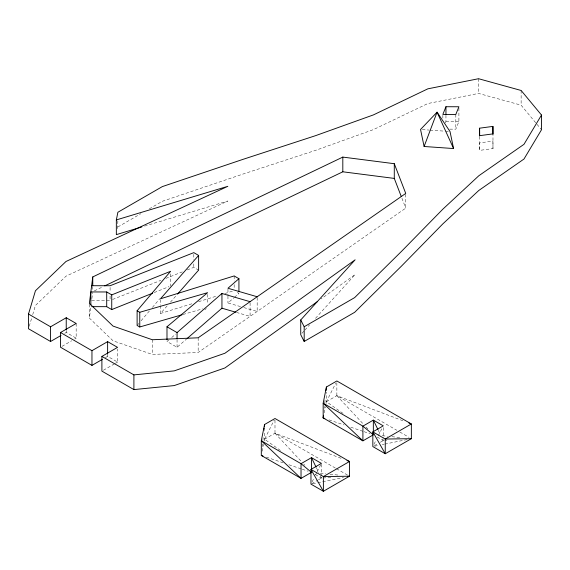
<?xml version="1.0" encoding="UTF-8"?>
<svg xmlns="http://www.w3.org/2000/svg" width="570" height="570" viewBox="0 0 570 570"><rect width="100%" height="100%" fill="white"/><g stroke="black" fill="none" stroke-linecap="round" stroke-linejoin="round"><path stroke-width="0.43" stroke-dasharray="2.85 2.14" d="M262.228 446.616L262.506 443.966M262.877 440.432L263.247 436.898M324.195 408.191L324.38 406.424M324.75 402.89L325.121 399.356M405.74 194.292L405.74 208.128L198.168 352.495L152.318 354.447L113.031 340.789L89.383 318.11L90.908 306.183M91.877 298.58L92.653 292.51M117.541 228.67L117.876 220.918M262.157 451.176L263.525 444.358M264.209 440.945L264.551 430.585M324.202 412.787L325.399 406.816M326.083 403.403L326.425 392.181M29.241 326.247L31.728 317.932M32.718 314.612L35.447 305.463L65.999 276.186L227.822 201.018L144.424 226.169M445.334 122.97L445.954 121.431L445.954 115.375M449.766 129.141L455.815 129.155L458.907 121.467L458.907 107.623M280.433 450.443L264.551 439.235L274.22 420.04M343.026 413.414L326.425 401.693L335.702 383.268M312.125 481.814L314.056 477.974M315.602 474.903L316.763 472.601M317.155 471.832L321.409 463.389M373.998 444.272L375.929 440.439M378.252 435.829L382.121 428.148M137.114 325.456L138.816 323.447M141.089 320.775L149.597 310.743M152.432 307.401L159.814 298.701M160.476 305.712L160.476 313.493L167.516 305.484M170.451 302.15L176.907 294.811M301.915 333.343L304.273 330.735M304.865 330.08L309.596 324.85M315.509 318.317L355.124 274.519L321.131 298.915M169.026 339.777L166.989 341.48L177.056 347.294L186.44 339.121M240.476 306.603L227.957 302.962L233.764 297.896M234.412 297.333L238.93 293.4L236.892 292.218M171.734 337.504L175.795 334.091M204.915 309.653L206.269 308.512M117.876 226.967L140.883 213.686M149.319 208.82L162.35 201.296L242.727 174.149L315.531 150.38L373.414 129.611L427.856 103.533L478.565 93.416L521.13 105.179L536.406 123.612M64.745 333.308L66.234 332.445L76.166 338.181L76.166 323.475M62.002 346.361L71.692 340.767M74.677 339.043L76.166 338.181M105.386 357.632L107.623 356.343L117.555 362.071L117.555 349.096M103.384 370.258L114.57 363.795M115.318 363.368L117.555 362.071M326.425 401.693L336.863 395.666L404.736 421.458M264.551 439.235L274.989 433.207L342.036 458.679M374.326 445.719L377.311 443.994M380.297 442.27L383.275 440.553L386.788 440.318M311.712 483.688L317.675 480.239M318.423 479.812L321.409 478.088L331.932 477.389M94.371 290.871L102.386 287.031M154.242 292.545L168.962 286.653M112.547 299.471L160.968 280.319M165.891 278.374L182.307 271.883M187.231 269.938L193.8 267.344L198.617 270.123M160.476 313.493L193.508 303.254M198.588 301.68L217.227 295.901M224.851 293.536L234.163 290.65M183.027 314.483L202.535 308.847M374.547 446.224L378.829 445.348M382.256 444.65L383.966 444.294M384.821 444.123L407.08 439.555M312.673 483.766L316.956 482.89M317.811 482.712L343.489 477.446M492.979 148.585L492.922 141.103L479.598 142.892L479.655 150.373L492.979 148.585L492.979 133.879M91.649 300.404L110.088 300.44L110.088 295.253M445.954 121.431L458.907 121.467M422.27 129.589L429.21 130.074M430.072 130.138L444.814 131.171M445.676 131.228L448.276 131.413M382.185 435.715L387.493 436.25M391.911 436.698L399.862 437.511M320.312 473.25L325.62 473.791M330.037 474.24L339.763 475.23M243.817 307.572L257.17 311.455L257.17 296.756M236.443 312.41L250.088 316.386L250.088 301.68M329.025 419.876L344.081 424.949M350.771 427.208L363.311 431.433M364.144 431.718L370.001 433.692M266.318 457.14L283.041 462.776M288.897 464.75L301.437 468.975M302.278 469.253L308.128 471.226M336.863 382.691L336.863 395.666L396.763 430.25M399.841 432.024L409.053 437.347M377.169 437.019L383.275 440.553L383.275 438.822M274.989 420.232L274.989 433.207L335.659 468.234M336.428 468.675L347.949 475.33M315.296 474.561L321.409 478.088L321.409 476.356M336.863 395.666L363.176 423.909M366.168 427.115L367.964 429.039M274.989 433.207L301.309 461.444M303.696 464.009L304.893 465.298M536.976 124.288L541.5 129.753M378.309 430.329L380.226 434.262M382.513 438.978L383.275 440.553M316.443 467.87L318.73 472.587M320.262 475.729L321.409 478.088M401.921 198.225L405.74 208.128M521.13 90.473L521.13 105.179M479.655 136.529L479.655 150.373M478.565 78.717L478.565 93.416M455.815 114.456L455.815 129.155M442.854 115.283L442.854 118.745M383.275 427.578L383.275 437.952M321.409 464.251L321.409 475.494M234.163 275.944L234.163 281.131M234.163 284.594L234.163 288.919M227.957 289.118L227.957 295.174M227.957 296.037L227.957 302.962M207.623 294.405L207.623 303.917M198.168 337.789L198.168 352.495M193.8 254.37L193.8 259.557M193.8 263.882L193.8 267.344M177.056 339.506L177.056 347.294M170.594 273.892L170.594 285.998M160.476 299.656L160.476 304.843M152.318 339.741L152.318 354.447M110.088 287.465L110.088 291.79M107.623 353.742L107.623 356.343M92.767 286.454L92.767 290.778M89.383 304.273L89.383 318.11M66.234 330.714L66.234 332.445"/><path stroke-width="0.85" d="M263.995 429.83L264.181 428.063M264.366 426.296L264.551 424.529L274.989 418.501L349.481 461.508L349.481 476.214L323.382 491.283L310.964 484.115L310.964 469.416L321.409 463.389L311.477 457.653L301.031 463.681L261.302 440.745L264.551 424.529L264.551 426.26M324.85 418.473L323.176 417.91L323.176 403.204L362.905 440.845L362.905 426.139L373.343 420.111L383.275 425.847L372.837 431.875L372.837 446.581L385.249 453.749L411.355 438.679L411.355 423.973L336.863 380.967L326.425 386.994L323.176 403.204L362.905 426.139L373.343 434.817L362.905 440.845L323.176 417.91L323.454 415.259M326.047 390.528L326.425 386.994M92.767 276.935L89.383 303.404L113.031 326.083L152.318 339.741L198.168 337.789L405.74 193.43L394.283 163.704L342.812 157.092L92.767 276.935L92.767 285.584M141.873 226.938L116.344 234.633L116.344 219.927L117.876 212.268L162.35 186.59L242.727 159.443L315.531 135.674L373.414 114.905L427.856 88.827L478.565 78.717L521.13 90.473L541.5 115.047L541.5 129.753L523.98 159.03L478.814 190.458L442.84 223.875L401.665 265.912L354.654 312.317L304.188 341.451L300.732 334.654L300.732 319.948L355.124 259.813L224.936 353.243L174.221 370.878L133.9 374.889L101.895 356.414L101.895 371.12L133.9 389.595L174.221 385.584L224.936 367.949L317.511 301.509M323.176 417.91L323.518 416.2M61.019 335.459L50.573 341.487L28.5 328.748L28.5 314.041L35.447 290.757L65.999 261.48L227.822 186.319L116.344 219.927M424.108 146.49L437.062 112.176L450.015 131.535L453.585 148.549L424.108 146.49L420.539 129.468L437.062 112.176L453.585 148.549M445.954 106.725L442.854 114.42L455.815 114.456L458.907 106.761L445.954 106.725L445.954 114.513M541.5 115.047L523.98 144.324L478.814 175.76L442.84 209.176L401.665 251.206L354.654 297.611L304.188 326.745L304.188 341.451M182.179 314.733L139.764 326.981L137.114 325.456L137.114 310.75L170.594 271.291L111.741 294.875L106.704 291.968L90.851 291.94L90.851 304.914M91.649 285.705L110.088 285.741L193.8 252.638L198.617 255.424L160.476 298.787L234.163 275.944L238.93 278.694L238.93 291.669M177.491 294.141L198.617 270.123L198.617 255.424M177.056 338.644L177.056 332.588L221.944 293.493L250.088 301.68M238.93 278.694L227.957 288.256L257.17 296.756M187.11 338.537L221.944 308.199L221.944 293.493M166.989 339.748L166.989 326.774L207.623 292.674L139.764 312.282L137.114 310.75M28.5 314.041L50.573 326.788L66.234 317.739L76.166 323.475L60.506 332.517L60.506 347.223L91.962 365.384L102.401 359.357M60.506 332.517L91.962 350.678L107.623 341.637L117.555 347.372L101.895 356.414M311.477 472.352L301.031 478.387L261.302 455.444L261.302 440.745L301.031 478.387L301.031 463.681L311.477 472.352L311.477 457.653L316.058 467.087M104.787 285.876L342.812 171.798L394.283 178.41L401.287 196.572M91.727 306.646L106.704 306.674L111.741 309.581L152.61 293.201M347.771 476.563L349.481 476.214L323.382 476.584L310.964 469.416L323.382 491.283L323.382 476.584L349.481 461.508L347.002 460.567M479.598 128.186L492.922 126.398L492.979 133.879L479.655 135.667L479.598 128.186L479.598 135.966M347.729 476.335L349.481 476.214M411.355 438.679L385.249 439.043L372.837 431.875L385.249 453.749L385.249 439.043L411.355 423.973L408.875 423.026M221.944 308.199L235.588 312.168M261.302 455.444L262.977 456.007M166.989 326.774L177.056 332.588M300.732 319.948L304.188 326.745M377.931 429.545L373.343 420.111L373.343 431.355M492.922 126.398L492.922 134.178M394.283 163.704L394.283 178.41M342.812 157.092L342.812 171.798M139.764 312.282L139.764 326.981M133.9 374.889L133.9 389.595M111.741 294.875L111.741 309.581M107.623 341.637L107.623 353.742M106.704 291.968L106.704 306.674M91.962 350.678L91.962 365.384M66.234 317.739L66.234 329.852M50.573 326.788L50.573 341.487"/></g></svg>
